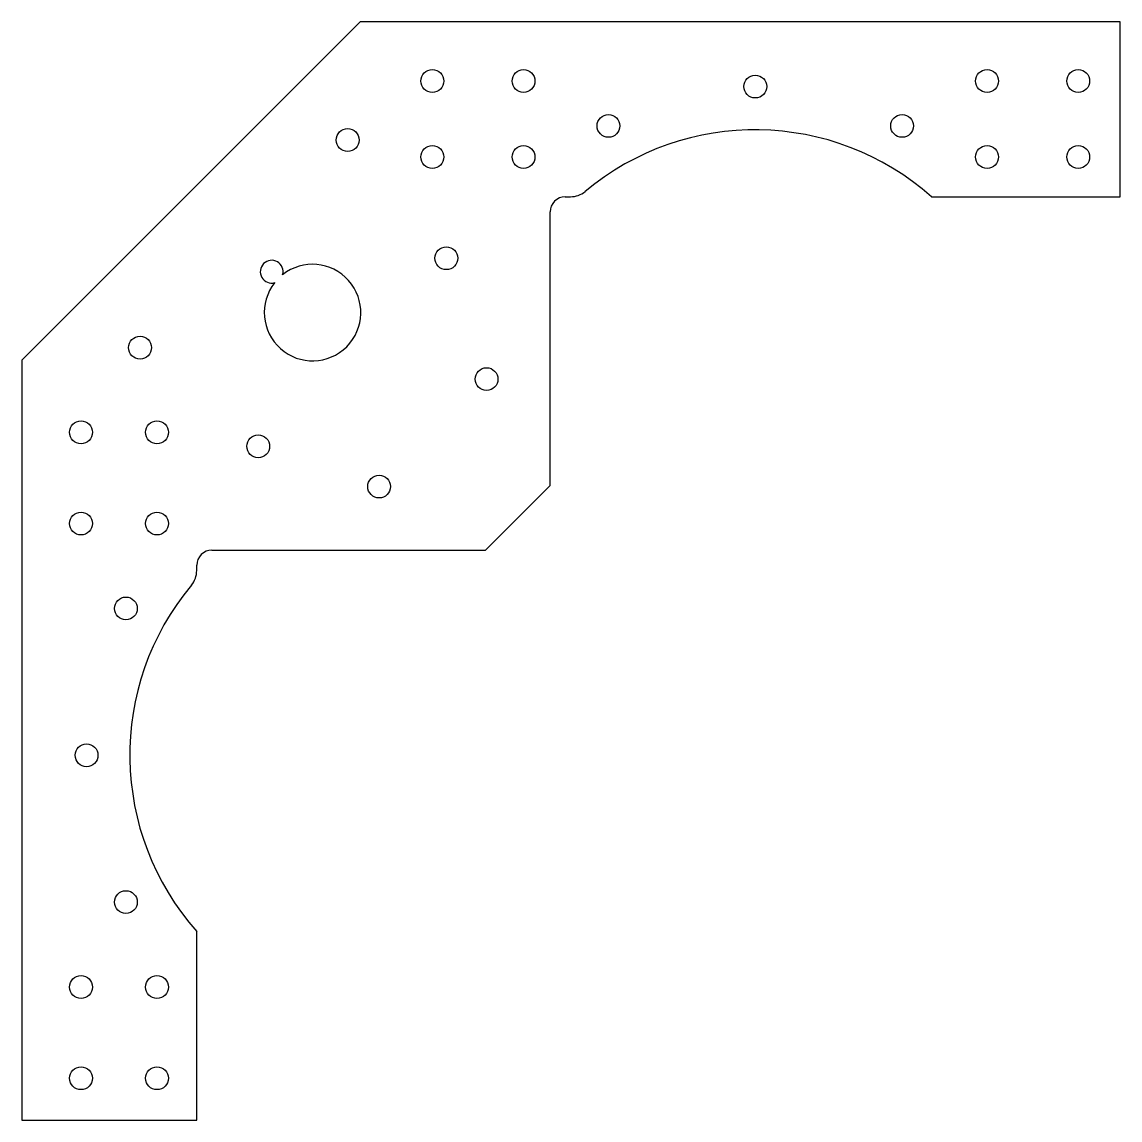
# Model space of a CAD drawing. Header units: millimetres. Extents: x -96 to 48, y -48 to 96.
import ezdxf

# ---------------------------------------------------------------- set-up
doc = ezdxf.new("R2010")
doc.units = ezdxf.units.MM

msp = doc.modelspace()

# ---------------------------------------------------------------- linework, layer by layer
at = {"color": 7, "linetype": 'Continuous', "lineweight": 25}
for p, q in [((-52, 96.5), (-96.5, 52)), ((48, 96.5), (-52, 96.5)), ((48, 73.5), (48, 96.5)), ((-25, 73.5), (-24.32, 73.5)), ((23.21, 73.5), (48, 73.5)), ((-27, 35.49), (-27, 71.5)), ((-96.5, 52), (-96.5, -48)), ((-35.49, 27), (-27, 35.49)), ((-71.5, 27), (-35.49, 27)), ((-73.5, 24.32), (-73.5, 25)), ((-73.5, -48), (-73.5, -23.21)), ((-96.5, -48), (-73.5, -48))]:
    msp.add_line(p, q, dxfattribs=at)
for centre in [(-42.5, 88.73), (-30.5, 88.73), (30.5, 88.73), (42.5, 88.73), (0, 88), (-19.32, 82.82), (19.32, 82.82), (-53.64, 80.96), (-42.5, 78.73), (-30.5, 78.73), (30.5, 78.73), (42.5, 78.73), (-40.66, 65.41), (-80.96, 53.64), (-35.36, 49.5), (-88.73, 42.5), (-78.73, 42.5), (-65.41, 40.66), (-49.5, 35.36), (-88.73, 30.5), (-78.73, 30.5), (-82.82, 19.32), (-88, 0), (-82.82, -19.32), (-88.73, -30.5), (-78.73, -30.5), (-88.73, -42.5), (-78.73, -42.5)]:
    msp.add_circle(centre, 1.5, dxfattribs=at)
for centre, radius, start, end in [((0, 47.3), 35, 48.4668, 129.7877), ((-24.32, 76.5), 3, 270, 309.7877), ((-25, 71.5), 2, 90, 180), ((-63.64, 63.64), 1.5, 344.4832, 285.5138), ((-58.26, 58.26), 6.35, 141.6751, 128.3219), ((-71.5, 25), 2, 90, 180), ((-76.5, 24.32), 3, 320.2123, 0), ((-47.3, 0), 35, 140.2123, 221.5332)]:
    msp.add_arc(centre, radius, start, end, dxfattribs=at)

doc.saveas('drawing.dxf')
